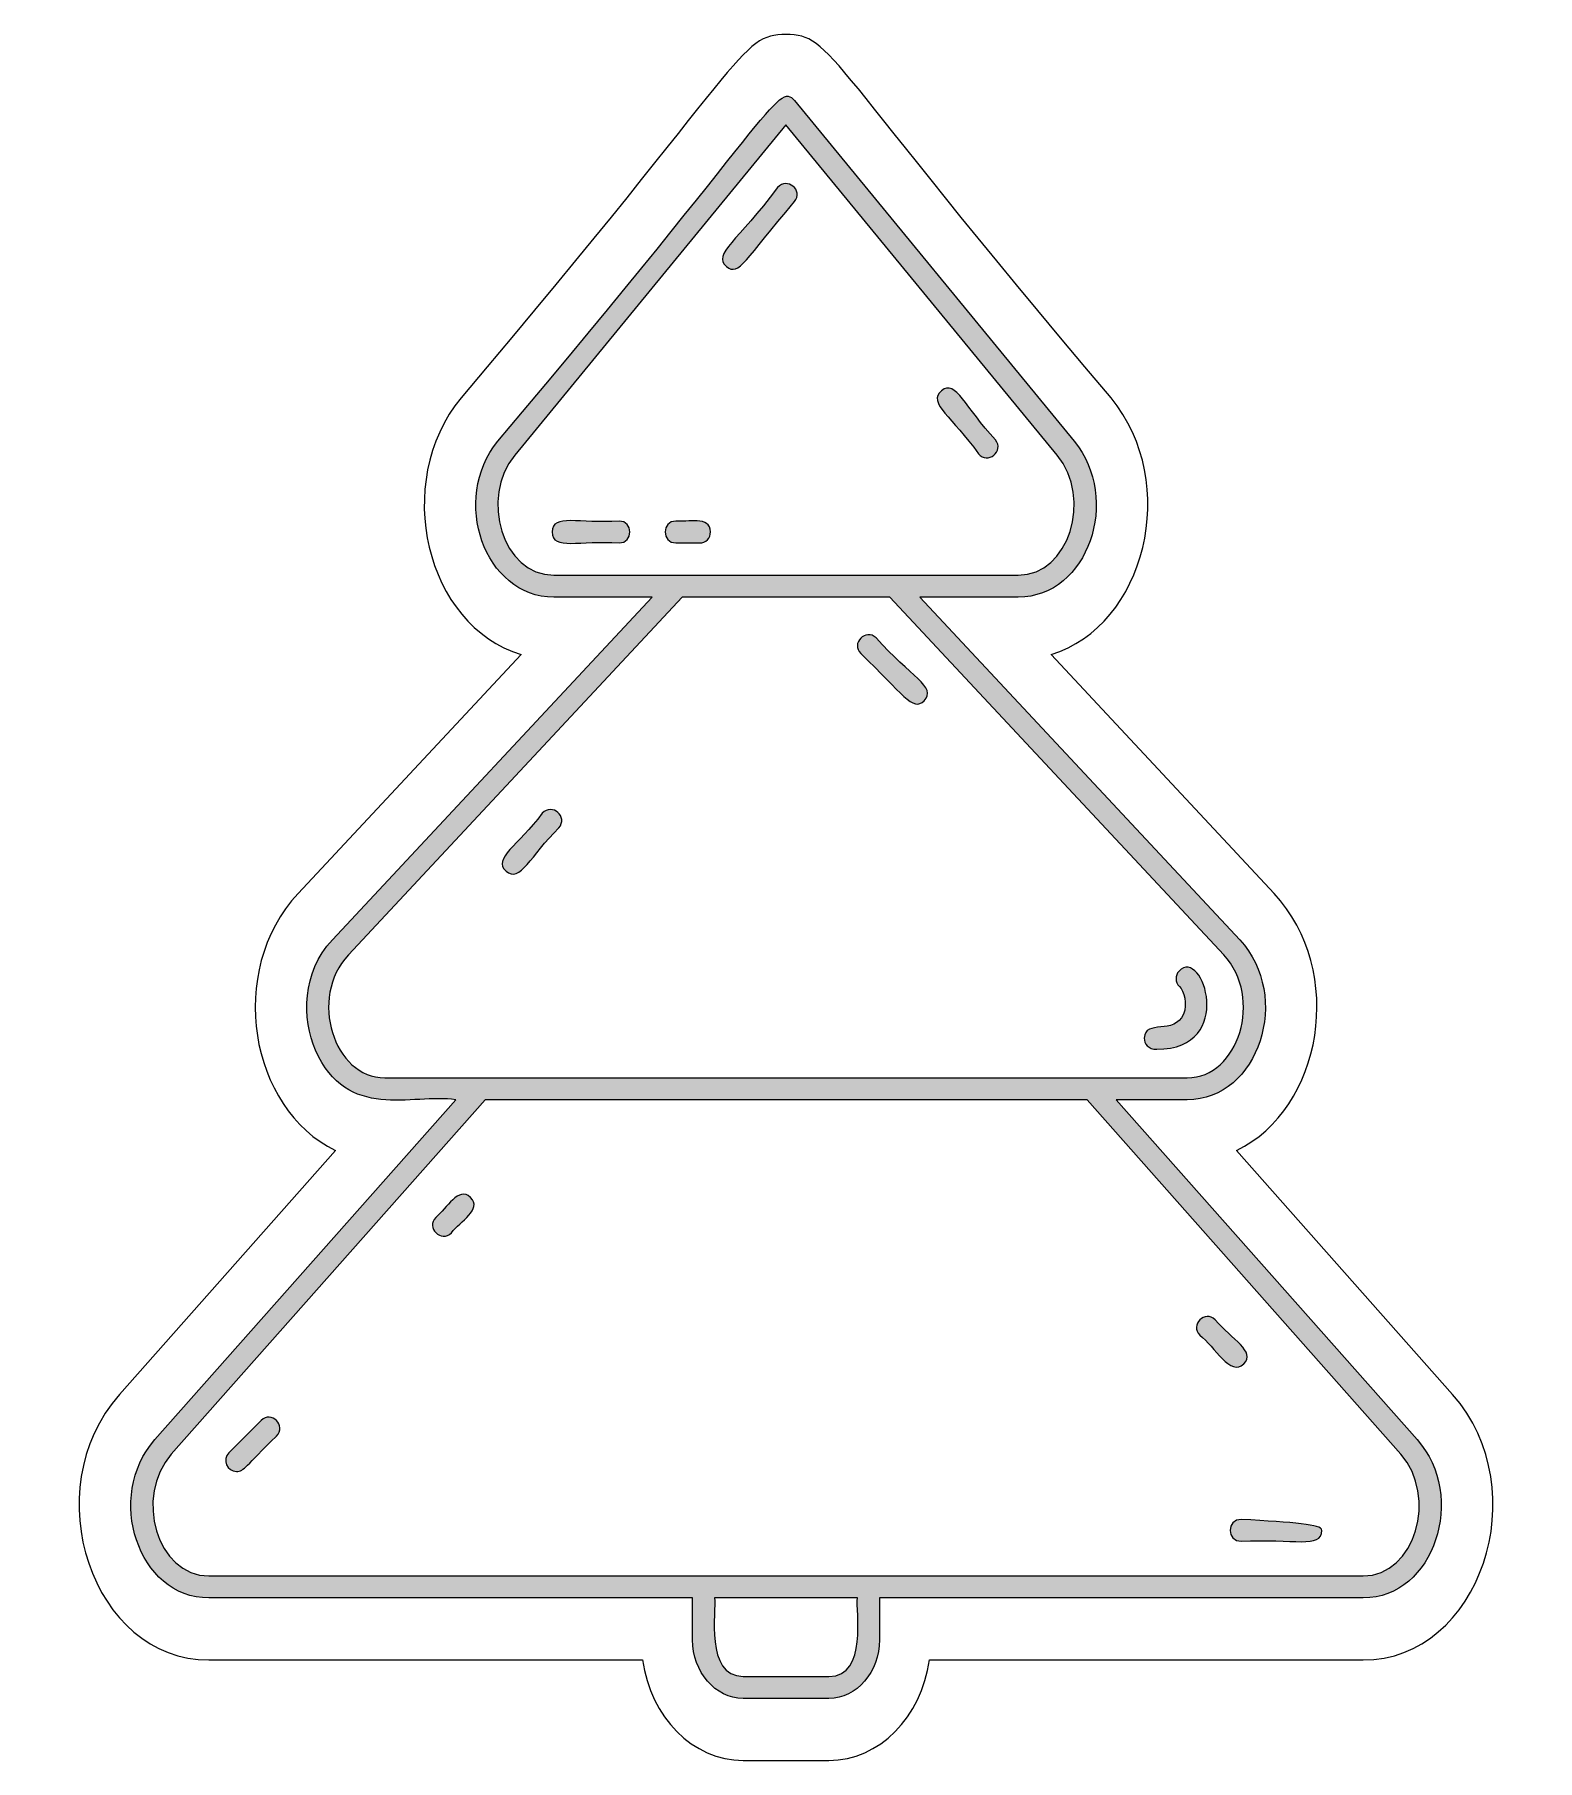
# Model space of a CAD drawing. Header units: inches. Extents: x 16.8 to 30, y -9.1 to -3.1.
# Drawn here: x 22.933 to 24.361, y -8.83 to -7.19 of the extents above; entities that cross this region are included whole.
import ezdxf

# ---------------------------------------------------------------- set-up
doc = ezdxf.new("R2010")
doc.units = ezdxf.units.IN
doc.header["$MEASUREMENT"] = 0
doc.layers.add('_U+0421_U+043B_U+043E_U+0439 1', color=7, linetype='Continuous')

# ---------------------------------------------------------------- blocks, each defined once
blk = doc.blocks.new('block 13')
at = {"layer": '_U+0421_U+043B_U+043E_U+0439 1', "lineweight": 0}
for points, knots in [([(24.2466, -8.5253), (24.2466, -8.5253), (23.9607, -8.2024), (23.9607, -8.2024), (23.9607, -8.2024), (24.0281, -8.2024), (24.0281, -8.2024), (24.0962, -8.2024), (24.1278, -8.1039), (24.078, -8.0505), (24.078, -8.0505), (23.7742, -7.7248), (23.7742, -7.7248), (23.7742, -7.7248), (23.8676, -7.7248), (23.8676, -7.7248), (23.9339, -7.7248), (23.9656, -7.6313), (23.9208, -7.5767), (23.9208, -7.5767), (23.655, -7.253), (23.655, -7.253), (23.6393, -7.2339), (23.6326, -7.27), (23.3731, -7.5767), (23.328, -7.6317), (23.3604, -7.7248), (23.4263, -7.7248), (23.4263, -7.7248), (23.5197, -7.7248), (23.5197, -7.7248), (23.5197, -7.7248), (23.2159, -8.0505), (23.2159, -8.0505), (23.1869, -8.0816), (23.187, -8.1255), (23.2, -8.1553), (23.2295, -8.2233), (23.2916, -8.1963), (23.3332, -8.2024), (23.3332, -8.2024), (23.0473, -8.5253), (23.0473, -8.5253), (22.9997, -8.5791), (23.0311, -8.6757), (23.0986, -8.6757), (23.0986, -8.6757), (23.5582, -8.6757), (23.5582, -8.6757), (23.5582, -8.6757), (23.5582, -8.7154), (23.5582, -8.7154), (23.5582, -8.7461), (23.5797, -8.7712), (23.6062, -8.7712), (23.6062, -8.7712), (23.6877, -8.7712), (23.6877, -8.7712), (23.7142, -8.7712), (23.7357, -8.7461), (23.7357, -8.7154), (23.7357, -8.7154), (23.7357, -8.6757), (23.7357, -8.6757), (23.7357, -8.6757), (24.1953, -8.6757), (24.1953, -8.6757), (24.2629, -8.6757), (24.2941, -8.579), (24.2466, -8.5253)], [0, 0, 0, 0, 1, 1, 1, 2, 2, 2, 3, 3, 3, 4, 4, 4, 5, 5, 5, 6, 6, 6, 7, 7, 7, 8, 8, 8, 9, 9, 9, 10, 10, 10, 11, 11, 11, 12, 12, 12, 13, 13, 13, 14, 14, 14, 15, 15, 15, 16, 16, 16, 17, 17, 17, 18, 18, 18, 19, 19, 19, 20, 20, 20, 21, 21, 21, 22, 22, 22, 23, 23, 23, 23]), ([(23.4263, -7.7039), (23.3775, -7.7039), (23.3559, -7.6305), (23.3892, -7.5899), (23.3892, -7.5899), (23.6469, -7.2761), (23.6469, -7.2761), (23.6469, -7.2761), (23.9047, -7.5899), (23.9047, -7.5899), (23.9383, -7.6309), (23.9159, -7.7039), (23.8676, -7.7039), (23.8676, -7.7039), (23.4263, -7.7039), (23.4263, -7.7039)], [0, 0, 0, 0, 1, 1, 1, 2, 2, 2, 3, 3, 3, 4, 4, 4, 5, 5, 5, 5]), ([(23.2658, -8.1816), (23.2173, -8.1816), (23.193, -8.1056), (23.2311, -8.0647), (23.2311, -8.0647), (23.5482, -7.7248), (23.5482, -7.7248), (23.5482, -7.7248), (23.7457, -7.7248), (23.7457, -7.7248), (23.7457, -7.7248), (24.0628, -8.0647), (24.0628, -8.0647), (24.1007, -8.1054), (24.077, -8.1816), (24.0281, -8.1816), (24.0281, -8.1816), (23.2658, -8.1816), (23.2658, -8.1816)], [0, 0, 0, 0, 1, 1, 1, 2, 2, 2, 3, 3, 3, 4, 4, 4, 5, 5, 5, 6, 6, 6, 6]), ([(24.1953, -8.6548), (24.1953, -8.6548), (23.0986, -8.6548), (23.0986, -8.6548), (23.049, -8.6548), (23.0274, -8.5792), (23.0629, -8.5391), (23.0629, -8.5391), (23.361, -8.2024), (23.361, -8.2024), (23.361, -8.2024), (23.9329, -8.2024), (23.9329, -8.2024), (23.9329, -8.2024), (24.231, -8.5391), (24.231, -8.5391), (24.2665, -8.5792), (24.2447, -8.6548), (24.1953, -8.6548)], [0, 0, 0, 0, 1, 1, 1, 2, 2, 2, 3, 3, 3, 4, 4, 4, 5, 5, 5, 6, 6, 6, 6]), ([(23.6877, -8.7503), (23.6877, -8.7503), (23.6062, -8.7503), (23.6062, -8.7503), (23.5693, -8.7503), (23.5809, -8.6873), (23.579, -8.6757), (23.579, -8.6757), (23.7148, -8.6757), (23.7148, -8.6757), (23.7129, -8.6877), (23.7251, -8.7503), (23.6877, -8.7503)], [0, 0, 0, 0, 1, 1, 1, 2, 2, 2, 3, 3, 3, 4, 4, 4, 4])]:
    blk.add_open_spline(points, degree=3, knots=knots, dxfattribs=at)

msp = doc.modelspace()

# ---------------------------------------------------------------- hatches: boundary and pattern name
at = {"layer": '_U+0421_U+043B_U+043E_U+0439 1', "true_color": 0xffffff}
h = msp.add_hatch(color=7, dxfattribs=at)
h.dxf.hatch_style = 2
edge = h.paths.add_edge_path()
edge.add_spline(control_points=[(24.2466, -8.5253), (24.2466, -8.5253), (23.9607, -8.2024), (23.9607, -8.2024), (23.9607, -8.2024), (24.0281, -8.2024), (24.0281, -8.2024), (24.0962, -8.2024), (24.1278, -8.1039), (24.078, -8.0505), (24.078, -8.0505), (23.7742, -7.7248), (23.7742, -7.7248), (23.7742, -7.7248), (23.8676, -7.7248), (23.8676, -7.7248), (23.9339, -7.7248), (23.9656, -7.6313), (23.9208, -7.5767), (23.9208, -7.5767), (23.655, -7.253), (23.655, -7.253), (23.6393, -7.2339), (23.6326, -7.27), (23.3731, -7.5767), (23.328, -7.6317), (23.3604, -7.7248), (23.4263, -7.7248), (23.4263, -7.7248), (23.5197, -7.7248), (23.5197, -7.7248), (23.5197, -7.7248), (23.2159, -8.0505), (23.2159, -8.0505), (23.1869, -8.0816), (23.187, -8.1255), (23.2, -8.1553), (23.2295, -8.2233), (23.2916, -8.1963), (23.3332, -8.2024), (23.3332, -8.2024), (23.0473, -8.5253), (23.0473, -8.5253), (22.9997, -8.5791), (23.0311, -8.6757), (23.0986, -8.6757), (23.0986, -8.6757), (23.5582, -8.6757), (23.5582, -8.6757), (23.5582, -8.6757), (23.5582, -8.7154), (23.5582, -8.7154), (23.5582, -8.7461), (23.5797, -8.7712), (23.6062, -8.7712), (23.6062, -8.7712), (23.6877, -8.7712), (23.6877, -8.7712), (23.7142, -8.7712), (23.7357, -8.7461), (23.7357, -8.7154), (23.7357, -8.7154), (23.7357, -8.6757), (23.7357, -8.6757), (23.7357, -8.6757), (24.1953, -8.6757), (24.1953, -8.6757), (24.2629, -8.6757), (24.2941, -8.579), (24.2466, -8.5253)], knot_values=[0, 0, 0, 0, 1, 1, 1, 2, 2, 2, 3, 3, 3, 4, 4, 4, 5, 5, 5, 6, 6, 6, 7, 7, 7, 8, 8, 8, 9, 9, 9, 10, 10, 10, 11, 11, 11, 12, 12, 12, 13, 13, 13, 14, 14, 14, 15, 15, 15, 16, 16, 16, 17, 17, 17, 18, 18, 18, 19, 19, 19, 20, 20, 20, 21, 21, 21, 22, 22, 22, 23, 23, 23, 23], degree=3, periodic=1)
edge = h.paths.add_edge_path()
edge.add_spline(control_points=[(23.4263, -7.7039), (23.3775, -7.7039), (23.3559, -7.6305), (23.3892, -7.5899), (23.3892, -7.5899), (23.6469, -7.2761), (23.6469, -7.2761), (23.6469, -7.2761), (23.9047, -7.5899), (23.9047, -7.5899), (23.9383, -7.6309), (23.9159, -7.7039), (23.8676, -7.7039), (23.8676, -7.7039), (23.4263, -7.7039), (23.4263, -7.7039)], knot_values=[0, 0, 0, 0, 1, 1, 1, 2, 2, 2, 3, 3, 3, 4, 4, 4, 5, 5, 5, 5], degree=3, periodic=1)
edge = h.paths.add_edge_path()
edge.add_spline(control_points=[(23.2658, -8.1816), (23.2173, -8.1816), (23.193, -8.1056), (23.2311, -8.0647), (23.2311, -8.0647), (23.5482, -7.7248), (23.5482, -7.7248), (23.5482, -7.7248), (23.7457, -7.7248), (23.7457, -7.7248), (23.7457, -7.7248), (24.0628, -8.0647), (24.0628, -8.0647), (24.1007, -8.1054), (24.077, -8.1816), (24.0281, -8.1816), (24.0281, -8.1816), (23.2658, -8.1816), (23.2658, -8.1816)], knot_values=[0, 0, 0, 0, 1, 1, 1, 2, 2, 2, 3, 3, 3, 4, 4, 4, 5, 5, 5, 6, 6, 6, 6], degree=3, periodic=1)
edge = h.paths.add_edge_path()
edge.add_spline(control_points=[(23.6877, -8.7503), (23.6877, -8.7503), (23.6062, -8.7503), (23.6062, -8.7503), (23.5693, -8.7503), (23.5809, -8.6873), (23.579, -8.6757), (23.579, -8.6757), (23.7148, -8.6757), (23.7148, -8.6757), (23.7129, -8.6877), (23.7251, -8.7503), (23.6877, -8.7503)], knot_values=[0, 0, 0, 0, 1, 1, 1, 2, 2, 2, 3, 3, 3, 4, 4, 4, 4], degree=3, periodic=1)
edge = h.paths.add_edge_path()
edge.add_spline(control_points=[(24.1953, -8.6548), (24.1953, -8.6548), (23.0986, -8.6548), (23.0986, -8.6548), (23.049, -8.6548), (23.0274, -8.5792), (23.0629, -8.5391), (23.0629, -8.5391), (23.361, -8.2024), (23.361, -8.2024), (23.361, -8.2024), (23.9329, -8.2024), (23.9329, -8.2024), (23.9329, -8.2024), (24.231, -8.5391), (24.231, -8.5391), (24.2665, -8.5792), (24.2447, -8.6548), (24.1953, -8.6548)], knot_values=[0, 0, 0, 0, 1, 1, 1, 2, 2, 2, 3, 3, 3, 4, 4, 4, 5, 5, 5, 6, 6, 6, 6], degree=3, periodic=1)
edge = h.paths.add_edge_path()
edge.add_spline(control_points=[(23.4311, -7.944), (23.4041, -7.9705), (23.3942, -7.9968), (23.3809, -7.9851), (23.3677, -7.9735), (23.3924, -7.9606), (23.4154, -7.9302), (23.4246, -7.9199), (23.4402, -7.9337), (23.4311, -7.944)], knot_values=[0, 0, 0, 0, 1, 1, 1, 2, 2, 2, 3, 3, 3, 3], degree=3, periodic=1)
edge = h.paths.add_edge_path()
edge.add_spline(control_points=[(24.04, -8.4262), (24.0303, -8.4164), (24.045, -8.4017), (24.0547, -8.4114), (24.0703, -8.4303), (24.0938, -8.4415), (24.0819, -8.4534), (24.0693, -8.466), (24.0542, -8.4366), (24.04, -8.4262)], knot_values=[0, 0, 0, 0, 1, 1, 1, 2, 2, 2, 3, 3, 3, 3], degree=3, periodic=1)
edge = h.paths.add_edge_path()
edge.add_spline(control_points=[(23.3472, -8.2952), (23.3587, -8.3065), (23.3372, -8.318), (23.3291, -8.3287), (23.3194, -8.3386), (23.3045, -8.324), (23.3142, -8.3141), (23.3246, -8.3058), (23.3357, -8.284), (23.3472, -8.2952)], knot_values=[0, 0, 0, 0, 1, 1, 1, 2, 2, 2, 3, 3, 3, 3], degree=3, periodic=1)
edge = h.paths.add_edge_path()
edge.add_spline(control_points=[(23.1629, -8.5219), (23.1327, -8.5507), (23.1325, -8.5555), (23.1249, -8.5555), (23.1158, -8.5555), (23.111, -8.5444), (23.1176, -8.5378), (23.1176, -8.5378), (23.1482, -8.5072), (23.1482, -8.5072), (23.1579, -8.4975), (23.1726, -8.5122), (23.1629, -8.5219)], knot_values=[0, 0, 0, 0, 1, 1, 1, 2, 2, 2, 3, 3, 3, 4, 4, 4, 4], degree=3, periodic=1)
edge = h.paths.add_edge_path()
edge.add_spline(control_points=[(23.9991, -8.1544), (23.9911, -8.1544), (23.9872, -8.1493), (23.9873, -8.1438), (23.9877, -8.1256), (24.0162, -8.1414), (24.0246, -8.121), (24.0286, -8.1113), (24.0249, -8.0988), (24.0207, -8.0948), (24.0165, -8.0908), (24.0164, -8.0842), (24.0203, -8.0801), (24.0427, -8.0565), (24.0754, -8.1544), (23.9991, -8.1544)], knot_values=[0, 0, 0, 0, 1, 1, 1, 2, 2, 2, 3, 3, 3, 4, 4, 4, 5, 5, 5, 5], degree=3, periodic=1)
edge = h.paths.add_edge_path()
edge.add_spline(control_points=[(24.1559, -8.6115), (24.1559, -8.6295), (24.1292, -8.6189), (24.0793, -8.6219), (24.0655, -8.6219), (24.0655, -8.6011), (24.0793, -8.6011), (24.1297, -8.6041), (24.1559, -8.6057), (24.1559, -8.6115)], knot_values=[0, 0, 0, 0, 1, 1, 1, 2, 2, 2, 3, 3, 3, 3], degree=3, periodic=1)
edge = h.paths.add_edge_path()
edge.add_spline(control_points=[(23.7782, -7.8232), (23.7675, -7.8341), (23.7578, -7.8165), (23.7179, -7.7784), (23.7081, -7.7687), (23.7228, -7.7539), (23.7326, -7.7636), (23.765, -7.7999), (23.7907, -7.8105), (23.7782, -7.8232)], knot_values=[0, 0, 0, 0, 1, 1, 1, 2, 2, 2, 3, 3, 3, 3], degree=3, periodic=1)
edge = h.paths.add_edge_path()
edge.add_spline(control_points=[(23.5752, -7.6629), (23.5752, -7.6686), (23.5706, -7.6733), (23.5648, -7.6733), (23.5648, -7.6733), (23.5423, -7.6733), (23.5423, -7.6733), (23.5286, -7.6733), (23.5286, -7.6525), (23.5423, -7.6525), (23.5526, -7.6539), (23.5752, -7.6471), (23.5752, -7.6629)], knot_values=[0, 0, 0, 0, 1, 1, 1, 2, 2, 2, 3, 3, 3, 4, 4, 4, 4], degree=3, periodic=1)
edge = h.paths.add_edge_path()
edge.add_spline(control_points=[(23.4883, -7.6733), (23.4512, -7.6706), (23.4247, -7.6806), (23.4247, -7.6629), (23.4247, -7.6452), (23.4508, -7.6552), (23.4883, -7.6525), (23.5021, -7.6525), (23.5021, -7.6733), (23.4883, -7.6733)], knot_values=[0, 0, 0, 0, 1, 1, 1, 2, 2, 2, 3, 3, 3, 3], degree=3, periodic=1)
edge = h.paths.add_edge_path()
edge.add_spline(control_points=[(23.655, -7.349), (23.6076, -7.4042), (23.6023, -7.4204), (23.5904, -7.4106), (23.5764, -7.399), (23.6013, -7.3863), (23.6389, -7.3357), (23.6477, -7.3251), (23.6638, -7.3383), (23.655, -7.349)], knot_values=[0, 0, 0, 0, 1, 1, 1, 2, 2, 2, 3, 3, 3, 3], degree=3, periodic=1)
edge = h.paths.add_edge_path()
edge.add_spline(control_points=[(23.8459, -7.5754), (23.8546, -7.586), (23.8385, -7.5992), (23.8298, -7.5885), (23.8055, -7.5542), (23.7807, -7.54), (23.7945, -7.5287), (23.8084, -7.5174), (23.8173, -7.5447), (23.8459, -7.5754)], knot_values=[0, 0, 0, 0, 1, 1, 1, 2, 2, 2, 3, 3, 3, 3], degree=3, periodic=1)

# ---------------------------------------------------------------- linework, layer by layer
at = {"layer": '_U+0421_U+043B_U+043E_U+0439 1', "color": 1, "lineweight": 9, "true_color": 0xff0000}
msp.add_open_spline([(23.6062, -8.8302), (23.5583, -8.8302), (23.5183, -8.7888), (23.5106, -8.7347), (23.5106, -8.7347), (23.0986, -8.7347), (23.0986, -8.7347), (22.988, -8.7347), (22.9329, -8.5736), (23.0138, -8.4823), (23.0138, -8.4823), (23.2189, -8.2506), (23.2189, -8.2506), (23.1369, -8.2108), (23.1147, -8.0801), (23.1833, -8.0064), (23.1833, -8.0064), (23.3952, -7.7792), (23.3952, -7.7792), (23.3049, -7.7521), (23.2718, -7.6162), (23.3383, -7.5353), (23.6117, -7.2126), (23.6023, -7.1902), (23.6469, -7.1902), (23.6916, -7.1902), (23.6826, -7.2132), (23.9557, -7.5353), (24.0224, -7.6166), (23.9884, -7.7522), (23.8987, -7.7792), (23.8987, -7.7792), (24.1106, -8.0064), (24.1106, -8.0064), (24.1795, -8.0804), (24.1566, -8.2109), (24.075, -8.2506), (24.075, -8.2506), (24.2801, -8.4823), (24.2801, -8.4823), (24.3609, -8.5735), (24.306, -8.7347), (24.1953, -8.7347), (24.1953, -8.7347), (23.7833, -8.7347), (23.7833, -8.7347), (23.7756, -8.7888), (23.7356, -8.8302), (23.6877, -8.8302), (23.6877, -8.8302), (23.6062, -8.8302), (23.6062, -8.8302)], degree=3, knots=[0, 0, 0, 0, 1, 1, 1, 2, 2, 2, 3, 3, 3, 4, 4, 4, 5, 5, 5, 6, 6, 6, 7, 7, 7, 8, 8, 8, 9, 9, 9, 10, 10, 10, 11, 11, 11, 12, 12, 12, 13, 13, 13, 14, 14, 14, 15, 15, 15, 16, 16, 16, 17, 17, 17, 17], dxfattribs=at)
at = {"layer": '_U+0421_U+043B_U+043E_U+0439 1', "lineweight": 0}
for points, knots in [([(23.655, -7.349), (23.6076, -7.4042), (23.6023, -7.4204), (23.5904, -7.4106), (23.5764, -7.399), (23.6013, -7.3863), (23.6389, -7.3357), (23.6477, -7.3251), (23.6638, -7.3383), (23.655, -7.349)], [0, 0, 0, 0, 1, 1, 1, 2, 2, 2, 3, 3, 3, 3]), ([(23.8459, -7.5754), (23.8546, -7.586), (23.8385, -7.5992), (23.8298, -7.5885), (23.8055, -7.5542), (23.7807, -7.54), (23.7945, -7.5287), (23.8084, -7.5174), (23.8173, -7.5447), (23.8459, -7.5754)], [0, 0, 0, 0, 1, 1, 1, 2, 2, 2, 3, 3, 3, 3]), ([(23.4883, -7.6733), (23.4512, -7.6706), (23.4247, -7.6806), (23.4247, -7.6629), (23.4247, -7.6452), (23.4508, -7.6552), (23.4883, -7.6525), (23.5021, -7.6525), (23.5021, -7.6733), (23.4883, -7.6733)], [0, 0, 0, 0, 1, 1, 1, 2, 2, 2, 3, 3, 3, 3]), ([(23.5752, -7.6629), (23.5752, -7.6686), (23.5706, -7.6733), (23.5648, -7.6733), (23.5648, -7.6733), (23.5423, -7.6733), (23.5423, -7.6733), (23.5286, -7.6733), (23.5286, -7.6525), (23.5423, -7.6525), (23.5526, -7.6539), (23.5752, -7.6471), (23.5752, -7.6629)], [0, 0, 0, 0, 1, 1, 1, 2, 2, 2, 3, 3, 3, 4, 4, 4, 4]), ([(23.7782, -7.8232), (23.7675, -7.8341), (23.7578, -7.8165), (23.7179, -7.7784), (23.7081, -7.7687), (23.7228, -7.7539), (23.7326, -7.7636), (23.765, -7.7999), (23.7907, -7.8105), (23.7782, -7.8232)], [0, 0, 0, 0, 1, 1, 1, 2, 2, 2, 3, 3, 3, 3]), ([(23.4311, -7.944), (23.4041, -7.9705), (23.3942, -7.9968), (23.3809, -7.9851), (23.3677, -7.9735), (23.3924, -7.9606), (23.4154, -7.9302), (23.4246, -7.9199), (23.4402, -7.9337), (23.4311, -7.944)], [0, 0, 0, 0, 1, 1, 1, 2, 2, 2, 3, 3, 3, 3]), ([(23.9991, -8.1544), (23.9911, -8.1544), (23.9872, -8.1493), (23.9873, -8.1438), (23.9877, -8.1256), (24.0162, -8.1414), (24.0246, -8.121), (24.0286, -8.1113), (24.0249, -8.0988), (24.0207, -8.0948), (24.0165, -8.0908), (24.0164, -8.0842), (24.0203, -8.0801), (24.0427, -8.0565), (24.0754, -8.1544), (23.9991, -8.1544)], [0, 0, 0, 0, 1, 1, 1, 2, 2, 2, 3, 3, 3, 4, 4, 4, 5, 5, 5, 5]), ([(23.3472, -8.2952), (23.3587, -8.3065), (23.3372, -8.318), (23.3291, -8.3287), (23.3194, -8.3386), (23.3045, -8.324), (23.3142, -8.3141), (23.3246, -8.3058), (23.3357, -8.284), (23.3472, -8.2952)], [0, 0, 0, 0, 1, 1, 1, 2, 2, 2, 3, 3, 3, 3]), ([(24.04, -8.4262), (24.0303, -8.4164), (24.045, -8.4017), (24.0547, -8.4114), (24.0703, -8.4303), (24.0938, -8.4415), (24.0819, -8.4534), (24.0693, -8.466), (24.0542, -8.4366), (24.04, -8.4262)], [0, 0, 0, 0, 1, 1, 1, 2, 2, 2, 3, 3, 3, 3]), ([(23.1629, -8.5219), (23.1327, -8.5507), (23.1325, -8.5555), (23.1249, -8.5555), (23.1158, -8.5555), (23.111, -8.5444), (23.1176, -8.5378), (23.1176, -8.5378), (23.1482, -8.5072), (23.1482, -8.5072), (23.1579, -8.4975), (23.1726, -8.5122), (23.1629, -8.5219)], [0, 0, 0, 0, 1, 1, 1, 2, 2, 2, 3, 3, 3, 4, 4, 4, 4]), ([(24.1559, -8.6115), (24.1559, -8.6295), (24.1292, -8.6189), (24.0793, -8.6219), (24.0655, -8.6219), (24.0655, -8.6011), (24.0793, -8.6011), (24.1297, -8.6041), (24.1559, -8.6057), (24.1559, -8.6115)], [0, 0, 0, 0, 1, 1, 1, 2, 2, 2, 3, 3, 3, 3])]:
    msp.add_open_spline(points, degree=3, knots=knots, dxfattribs=at)

# ---------------------------------------------------------------- block references
at = {"layer": '_U+0421_U+043B_U+043E_U+0439 1'}
msp.add_blockref('block 13', (0, 0), dxfattribs=at)

doc.saveas('drawing.dxf')
